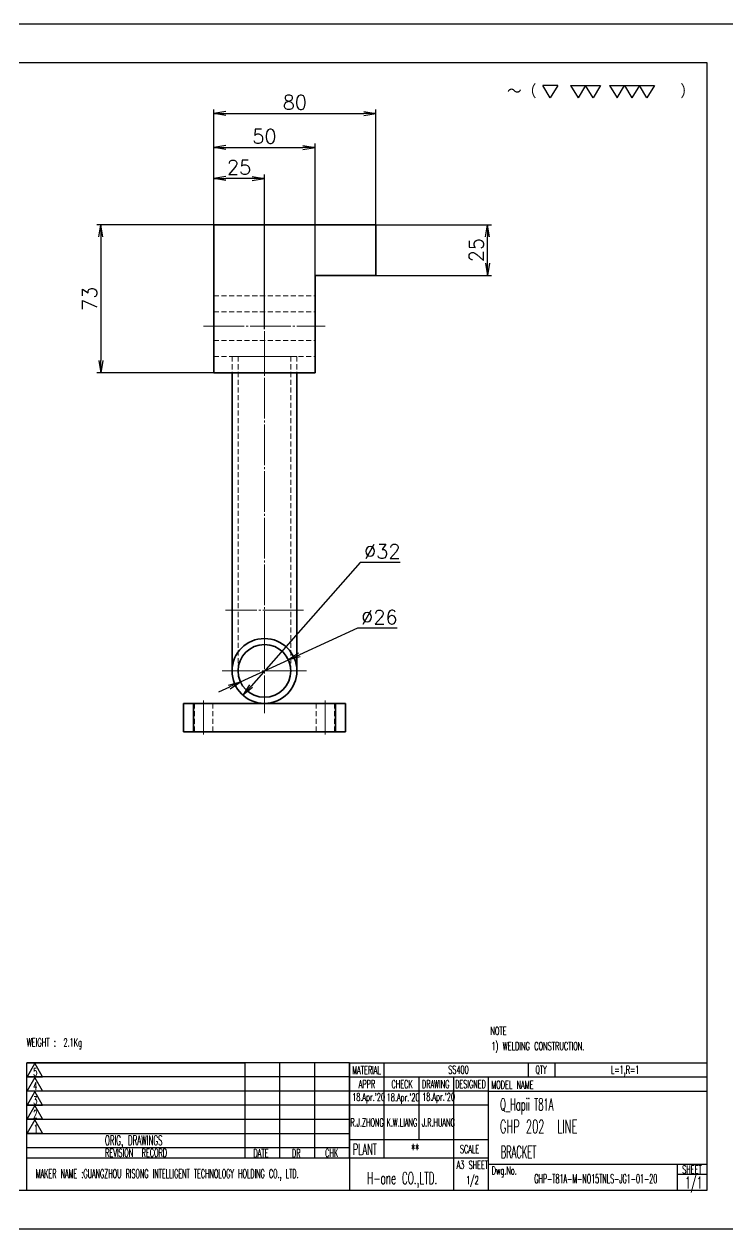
# Model space of a CAD drawing. Header units: millimetres. Extents: x -10155 to 20189, y -25550 to -22580.
# Drawn here: x 13583 to 13930, y -25548 to -24954 of the extents above; entities that cross this region are included whole.
import ezdxf
from ezdxf.enums import TextEntityAlignment as Align

# ---------------------------------------------------------------- set-up
doc = ezdxf.new("R2010")
doc.units = ezdxf.units.MM
doc.linetypes.add('CENTER-HOKUTO', pattern=[23, 20, -1, 1, -1])
doc.linetypes.add('HIDDEN-HOKUTO', pattern=[3.8, 2.5, -1.3])
for name, color, linetype in [('6', 2, 'Continuous'), ('title_frame', 7, 'Continuous'), ('word_dim', 253, 'Continuous')]:
    doc.layers.add(name, color=color, linetype=linetype)
doc.layers.add('AM_7', color=2, linetype='CENTER-HOKUTO', lineweight=30)
doc.layers.add('AM_HID', color=1, linetype='HIDDEN-HOKUTO', lineweight=25)
doc.styles.add('MX_NOTE_STANDARD', font='txt.shx', dxfattribs={"bigfont": 'bigfont.shx'})
doc.styles.get("Standard").update_dxf_attribs({"font": 'romans.shx', "bigfont": 'bigfont.shx'})
doc.dimstyles.new('HKT 1-2', dxfattribs={"dimscale": 2, "dimtxt": 3.5, "dimasz": 3, "dimexe": 1, "dimexo": 0, "dimgap": 1, "dimtad": 3, "dimdsep": 46, "dimtxsty": 'Standard', "dimblk1": 'OPEN', "dimblk2": 'OPEN', "dimsah": 1, "dimcen": 0, "dimclrd": 256, "dimclre": 256, "dimclrt": 3, "dimazin": 2, "dimtfac": 1, "dimtmove": 0, "dimatfit": 3, "dimldrblk": 'OPEN', "dimfxl": 0, "dimtolj": 1, "dimlwd": 25, "dimlwe": 25, "dimarcsym": 0})
doc.dimstyles.new('HKT 1-2$3', dxfattribs={"dimscale": 2, "dimtxt": 3.5, "dimasz": 3, "dimexe": 1, "dimexo": 0, "dimgap": 1, "dimtad": 3, "dimtoh": 1, "dimdsep": 46, "dimtxsty": 'Standard', "dimblk1": 'OPEN', "dimblk2": 'OPEN', "dimsah": 1, "dimcen": 0, "dimclrd": 256, "dimclre": 256, "dimclrt": 3, "dimazin": 2, "dimtfac": 1, "dimtmove": 0, "dimatfit": 3, "dimldrblk": 'OPEN', "dimfxl": 0, "dimtolj": 1, "dimlwd": 25, "dimlwe": 25, "dimarcsym": 0})

# ---------------------------------------------------------------- blocks, each defined once
blk = doc.blocks.new('\\M+18E64\\M+18FE3\\M+182B0\\M+18B4C\\M+18D86\\M+18169\\M+197CE\\M+1816A')
at = {"layer": '6', "color": 3}
for p, q in [((5.64, -0.64), (4.7, 0.92)), ((6.58, 0.92), (4.7, 0.92)), ((6.58, 0.92), (5.64, -0.64)), ((8.19, 0.92), (11.96, 0.92)), ((8.19, 0.92), (9.14, -0.64)), ((10.08, 0.92), (9.14, -0.64)), ((11.02, -0.64), (10.08, 0.92)), ((11.96, 0.92), (11.02, -0.64)), ((13.09, 0.92), (14.98, 0.92)), ((13.09, 0.92), (14.04, -0.64)), ((14.04, -0.64), (14.98, 0.92)), ((14.98, 0.92), (18.74, 0.92)), ((14.98, 0.92), (15.92, -0.64)), ((16.86, 0.92), (15.92, -0.64)), ((17.8, -0.64), (16.86, 0.92)), ((18.74, 0.92), (17.8, -0.64))]:
    blk.add_line(p, q, dxfattribs=at)
at = {"color": 3}
blk.add_text('\\M+18160\\M+18169\\M+18140             \\M+1816A', height=1.68, dxfattribs=at).set_placement((0.19, -0.66))
blk = doc.blocks.new('_Open')
at = {"color": 0, "lineweight": -2}
for p, q in [((-1, 0.167), (0, 0)), ((-1, -0.167), (0, 0)), ((0, 0), (-1, 0))]:
    blk.add_line(p, q, dxfattribs=at)
blk = doc.blocks.new('*D633')
at = {"layer": 'DEFPOINTS', "color": 0, "ltscale": 2}
for p in [(13756.41, -24997.76), (13676.41, -25052.6), (13756.41, -25052.6)]:
    blk.add_point(p, dxfattribs=at)
at = {"layer": 'word_dim', "lineweight": 25, "ltscale": 2}
for p, q in [((13676.41, -25052.6), (13676.41, -24995.76)), ((13682.41, -24997.76), (13750.41, -24997.76)), ((13756.41, -25052.6), (13756.41, -24995.76))]:
    blk.add_line(p, q, dxfattribs=at)
at = {"layer": 'word_dim', "lineweight": 25, "ltscale": 2, "xscale": 6, "yscale": 6, "zscale": 6, "rotation": 180}
blk.add_blockref('_Open', (13676.41, -24997.76), dxfattribs=at)
at = {"layer": 'word_dim', "lineweight": 25, "ltscale": 2, "xscale": 6, "yscale": 6, "zscale": 6}
blk.add_blockref('_Open', (13756.41, -24997.76), dxfattribs=at)
at = {"layer": 'word_dim', "color": 3, "ltscale": 2, "insert": (13716.41, -24992.26), "char_height": 7, "attachment_point": 5}
blk.add_mtext('\\A1;80', dxfattribs=at)
blk = doc.blocks.new('*D634')
at = {"layer": 'DEFPOINTS', "color": 0, "ltscale": 2}
for p in [(13676.41, -25029.79), (13676.41, -25052.6), (13701.41, -25104.1)]:
    blk.add_point(p, dxfattribs=at)
at = {"layer": 'word_dim', "lineweight": 25, "ltscale": 2}
for p, q in [((13676.41, -25052.6), (13676.41, -25027.79)), ((13695.41, -25029.79), (13682.41, -25029.79)), ((13701.41, -25104.1), (13701.41, -25027.79))]:
    blk.add_line(p, q, dxfattribs=at)
at = {"layer": 'word_dim', "lineweight": 25, "ltscale": 2, "xscale": 6, "yscale": 6, "zscale": 6, "rotation": 180}
blk.add_blockref('_Open', (13676.41, -25029.79), dxfattribs=at)
at = {"layer": 'word_dim', "lineweight": 25, "ltscale": 2, "xscale": 6, "yscale": 6, "zscale": 6}
blk.add_blockref('_Open', (13701.41, -25029.79), dxfattribs=at)
at = {"layer": 'word_dim', "color": 3, "ltscale": 2, "insert": (13688.91, -25024.29), "char_height": 7, "attachment_point": 5}
blk.add_mtext('\\A1;25', dxfattribs=at)
blk = doc.blocks.new('*D635')
at = {"layer": 'DEFPOINTS', "color": 0, "ltscale": 2}
for p in [(13726.41, -25014.53), (13676.41, -25052.6), (13726.41, -25077.6)]:
    blk.add_point(p, dxfattribs=at)
at = {"layer": 'word_dim', "lineweight": 25, "ltscale": 2}
for p, q in [((13676.41, -25052.6), (13676.41, -25012.53)), ((13726.41, -25077.6), (13726.41, -25012.53)), ((13682.41, -25014.53), (13720.41, -25014.53))]:
    blk.add_line(p, q, dxfattribs=at)
at = {"layer": 'word_dim', "lineweight": 25, "ltscale": 2, "xscale": 6, "yscale": 6, "zscale": 6, "rotation": 180}
blk.add_blockref('_Open', (13676.41, -25014.53), dxfattribs=at)
at = {"layer": 'word_dim', "lineweight": 25, "ltscale": 2, "xscale": 6, "yscale": 6, "zscale": 6}
blk.add_blockref('_Open', (13726.41, -25014.53), dxfattribs=at)
at = {"layer": 'word_dim', "color": 3, "ltscale": 2, "insert": (13701.41, -25009.03), "char_height": 7, "attachment_point": 5}
blk.add_mtext('\\A1;50', dxfattribs=at)
blk = doc.blocks.new('*D636')
at = {"layer": 'DEFPOINTS', "color": 0, "ltscale": 2}
for p in [(13756.41, -25052.6), (13811.49, -25052.6), (13756.41, -25077.6)]:
    blk.add_point(p, dxfattribs=at)
at = {"layer": 'word_dim', "lineweight": 25, "ltscale": 2}
for p, q in [((13756.41, -25052.6), (13813.49, -25052.6)), ((13811.49, -25071.6), (13811.49, -25058.6)), ((13756.41, -25077.6), (13813.49, -25077.6))]:
    blk.add_line(p, q, dxfattribs=at)
at = {"layer": 'word_dim', "lineweight": 25, "ltscale": 2, "xscale": 6, "yscale": 6, "zscale": 6}
for p, rotation in [((13811.49, -25052.6), 90), ((13811.49, -25077.6), 270)]:
    blk.add_blockref('_Open', p, dxfattribs=dict(at, rotation=rotation))
at = {"layer": 'word_dim', "color": 3, "ltscale": 2, "insert": (13805.99, -25065.1), "char_height": 7, "attachment_point": 5, "rotation": 90}
blk.add_mtext('\\A1;25', dxfattribs=at)
blk = doc.blocks.new('*D637')
at = {"layer": 'DEFPOINTS', "color": 0, "ltscale": 2}
for p in [(13712.02, -25260.61), (13690.81, -25284.58)]:
    blk.add_point(p, dxfattribs=at)
at = {"layer": 'word_dim', "lineweight": 25, "ltscale": 2}
for p, q in [((13748.73, -25219.12), (13694.79, -25280.09)), ((13768.4, -25219.12), (13748.73, -25219.12))]:
    blk.add_line(p, q, dxfattribs=at)
at = {"layer": 'word_dim', "lineweight": 25, "ltscale": 2, "xscale": 6, "yscale": 6, "zscale": 6, "rotation": 228.4950689881126}
blk.add_blockref('_Open', (13690.81, -25284.58), dxfattribs=at)
at = {"layer": 'word_dim', "color": 3, "ltscale": 2, "insert": (13759.56, -25213.62), "char_height": 7, "attachment_point": 5}
blk.add_mtext('\\A1;∅32', dxfattribs=at)
blk = doc.blocks.new('*D638')
at = {"layer": 'DEFPOINTS', "color": 0, "ltscale": 2}
for p in [(13713.23, -25267.19), (13689.59, -25278.01)]:
    blk.add_point(p, dxfattribs=at)
at = {"layer": 'word_dim', "lineweight": 25, "ltscale": 2}
for p, q in [((13747.32, -25251.58), (13718.69, -25264.69)), ((13766.98, -25251.58), (13747.32, -25251.58)), ((13689.59, -25278.01), (13713.23, -25267.19)), ((13684.14, -25280.51), (13678.68, -25283))]:
    blk.add_line(p, q, dxfattribs=at)
at = {"layer": 'word_dim', "lineweight": 25, "ltscale": 2, "xscale": 6, "yscale": 6, "zscale": 6}
for p, rotation in [((13713.23, -25267.19), 204.5975354244582), ((13689.59, -25278.01), 24.5975354244582)]:
    blk.add_blockref('_Open', p, dxfattribs=dict(at, rotation=rotation))
at = {"layer": 'word_dim', "color": 3, "ltscale": 2, "insert": (13758.15, -25246.08), "char_height": 7, "attachment_point": 5}
blk.add_mtext('\\A1;∅26', dxfattribs=at)
blk = doc.blocks.new('*D672')
at = {"layer": 'DEFPOINTS', "color": 0, "ltscale": 2}
for p in [(13676.41, -25052.6), (13620.71, -25125.6), (13676.41, -25125.6)]:
    blk.add_point(p, dxfattribs=at)
at = {"layer": 'word_dim', "lineweight": 25, "ltscale": 2}
for p, q in [((13676.41, -25052.6), (13618.71, -25052.6)), ((13620.71, -25058.6), (13620.71, -25119.6)), ((13676.41, -25125.6), (13618.71, -25125.6))]:
    blk.add_line(p, q, dxfattribs=at)
at = {"layer": 'word_dim', "lineweight": 25, "ltscale": 2, "xscale": 6, "yscale": 6, "zscale": 6}
for p, rotation in [((13620.71, -25052.6), 90), ((13620.71, -25125.6), 270)]:
    blk.add_blockref('_Open', p, dxfattribs=dict(at, rotation=rotation))
at = {"layer": 'word_dim', "color": 3, "ltscale": 2, "insert": (13615.21, -25089.1), "char_height": 7, "attachment_point": 5, "rotation": 90}
blk.add_mtext('\\A1;73', dxfattribs=at)

msp = doc.modelspace()

# ---------------------------------------------------------------- linework, layer by layer
at = {"color": 7, "lineweight": 35}
for p, q in [((13676.412, -25125.597), (13676.412, -25052.597)), ((13676.412, -25052.597), (13756.412, -25052.597)), ((13756.412, -25052.597), (13756.412, -25077.597)), ((13726.412, -25077.597), (13726.412, -25125.597)), ((13756.412, -25077.597), (13726.412, -25077.597)), ((13726.412, -25117.597), (13726.412, -25087.597)), ((13726.412, -25125.597), (13676.412, -25125.597)), ((13685.412, -25125.597), (13685.412, -25242.597)), ((13717.412, -25125.597), (13717.412, -25242.597)), ((13685.412, -25272.597), (13685.412, -25242.597)), ((13717.412, -25272.597), (13717.412, -25242.597)), ((13666.412, -25288.597), (13736.412, -25288.597)), ((13666.412, -25302.597), (13736.412, -25302.597))]:
    msp.add_line(p, q, dxfattribs=at)
at = {"color": 7, "lineweight": 35, "ltscale": 0.125}
for p, q in [((13666.412, -25288.597), (13661.412, -25288.597)), ((13736.412, -25288.597), (13741.412, -25288.597)), ((13666.412, -25302.597), (13661.412, -25302.597)), ((13736.412, -25302.597), (13741.412, -25302.597))]:
    msp.add_line(p, q, dxfattribs=at)
at = {"color": 7, "lineweight": 35, "ltscale": 0.35}
for p, q in [((13661.412, -25302.597), (13661.412, -25288.597)), ((13666.412, -25302.597), (13666.412, -25288.597)), ((13736.412, -25288.597), (13736.412, -25302.597)), ((13741.412, -25288.597), (13741.412, -25302.597))]:
    msp.add_line(p, q, dxfattribs=at)
at = {"linetype": 'Continuous'}
msp.add_line((13811.987, -25479.754), (13919.787, -25479.754), dxfattribs=at)
at = {"color": 7, "lineweight": 35}
for radius in [16, 13]:
    msp.add_circle((13701.412, -25272.597), radius, dxfattribs=at)
at = {"layer": 'AM_7', "lineweight": 13}
for p, q in [((13671.412, -25102.597), (13731.412, -25102.597)), ((13701.412, -25105.097), (13701.412, -25255.098)), ((13720.612, -25242.597), (13682.212, -25242.597)), ((13701.412, -25251.797), (13701.412, -25293.397)), ((13722.212, -25272.597), (13680.612, -25272.597)), ((13671.412, -25287.197), (13671.412, -25303.998)), ((13731.412, -25287.197), (13731.412, -25303.998))]:
    msp.add_line(p, q, dxfattribs=at)
at = {"layer": 'AM_HID', "color": 1, "lineweight": 13}
for p, q in [((13676.412, -25117.597), (13676.412, -25087.597)), ((13676.412, -25087.597), (13726.412, -25087.597)), ((13676.412, -25095.597), (13726.412, -25095.597)), ((13676.412, -25109.597), (13726.412, -25109.597)), ((13676.412, -25117.597), (13726.412, -25117.597)), ((13685.412, -25117.597), (13717.412, -25117.597)), ((13685.412, -25117.597), (13685.412, -25125.597)), ((13688.412, -25117.597), (13688.412, -25242.597)), ((13714.412, -25117.597), (13714.412, -25242.597)), ((13717.412, -25117.597), (13717.412, -25125.597)), ((13688.412, -25272.597), (13688.412, -25242.597)), ((13714.412, -25272.597), (13714.412, -25242.597)), ((13666.412, -25288.597), (13666.412, -25302.597)), ((13666.912, -25288.597), (13666.912, -25302.597)), ((13666.912, -25288.597), (13666.912, -25302.597)), ((13675.912, -25288.597), (13675.912, -25302.597)), ((13675.912, -25288.597), (13675.912, -25302.597)), ((13726.912, -25288.597), (13726.912, -25302.597)), ((13726.912, -25288.597), (13726.912, -25302.597)), ((13735.912, -25288.597), (13735.912, -25302.597)), ((13735.912, -25288.597), (13735.912, -25302.597)), ((13736.412, -25302.597), (13736.412, -25288.597))]:
    msp.add_line(p, q, dxfattribs=at)
at = {"layer": 'title_frame'}
for p, q in [((13584.137, -25528.754), (13584.137, -25465.754)), ((13584.137, -25465.754), (13691.937, -25465.754)), ((13743.387, -25465.754), (13584.137, -25465.754)), ((13588.097, -25466.001), (13584.338, -25472.646)), ((13591.856, -25472.646), (13588.097, -25466.001)), ((13691.937, -25512.754), (13691.937, -25465.754)), ((13709.087, -25512.754), (13709.087, -25465.754)), ((13709.087, -25512.754), (13709.087, -25465.754)), ((13726.237, -25512.754), (13726.237, -25465.754)), ((13726.237, -25512.754), (13726.237, -25465.754)), ((13743.387, -25465.754), (13743.387, -25472.754)), ((13743.387, -25512.754), (13743.387, -25465.754)), ((13743.387, -25465.754), (13743.387, -25528.754)), ((13743.387, -25465.754), (13743.387, -25528.754)), ((13743.387, -25465.754), (13919.787, -25465.754)), ((13760.537, -25512.754), (13760.537, -25465.754)), ((13831.587, -25465.754), (13831.587, -25472.754)), ((13844.732, -25465.754), (13844.732, -25472.754)), ((13691.937, -25472.754), (13584.137, -25472.754)), ((13743.387, -25472.754), (13584.137, -25472.754)), ((13584.338, -25472.646), (13591.856, -25472.646)), ((13588.097, -25472.956), (13584.338, -25479.6)), ((13591.856, -25479.6), (13588.097, -25472.956)), ((13743.387, -25472.754), (13919.787, -25472.754)), ((13777.687, -25503.561), (13777.687, -25472.754)), ((13794.837, -25528.754), (13794.837, -25472.754)), ((13811.987, -25528.754), (13811.987, -25472.754)), ((13691.937, -25479.754), (13584.137, -25479.754)), ((13743.387, -25479.754), (13584.137, -25479.754)), ((13584.338, -25479.6), (13591.856, -25479.6)), ((13588.097, -25480.015), (13584.338, -25486.659)), ((13591.856, -25486.659), (13588.097, -25480.015)), ((13811.987, -25479.754), (13743.387, -25479.754)), ((13691.937, -25486.754), (13584.137, -25486.754)), ((13743.387, -25486.754), (13584.137, -25486.754)), ((13584.338, -25486.659), (13591.856, -25486.659)), ((13588.097, -25486.841), (13584.338, -25493.485)), ((13591.856, -25493.485), (13588.097, -25486.841)), ((13811.987, -25486.754), (13743.387, -25486.754)), ((13691.937, -25493.754), (13584.137, -25493.754)), ((13743.387, -25493.754), (13584.137, -25493.754)), ((13584.338, -25493.485), (13591.856, -25493.485)), ((13588.097, -25493.9), (13584.338, -25500.545)), ((13591.856, -25500.545), (13588.097, -25493.9)), ((13691.937, -25500.754), (13584.137, -25500.754)), ((13743.387, -25500.754), (13584.137, -25500.754)), ((13584.338, -25500.545), (13591.856, -25500.545)), ((13743.387, -25503.561), (13811.987, -25503.561)), ((13691.937, -25507.754), (13584.137, -25507.754)), ((13743.387, -25507.754), (13584.137, -25507.754)), ((13743.387, -25512.754), (13584.137, -25512.754)), ((13811.987, -25512.754), (13743.387, -25512.754)), ((13811.987, -25515.754), (13919.787, -25515.754)), ((13905.087, -25515.754), (13905.087, -25528.754)), ((13905.087, -25520.754), (13919.787, -25520.754)), ((13919.787, -25528.754), (13537.787, -25528.754)), ((13919.787, -25528.754), (13811.987, -25528.754))]:
    msp.add_line(p, q, dxfattribs=at)
at = {"layer": 'title_frame', "color": 4}
msp.add_lwpolyline([(13940.437, -24953.679), (13100.437, -24953.679), (13100.437, -25547.679), (13940.437, -25547.679)], close=True, dxfattribs=at)
at = {"layer": 'title_frame'}
msp.add_lwpolyline([(13121.087, -24972.604), (13919.787, -24972.604), (13919.787, -25528.754), (13121.087, -25528.754)], close=True, dxfattribs=at)

# ---------------------------------------------------------------- block references
at = {"layer": 'title_frame', "xscale": 3.919999999998254, "yscale": 3.920000000000073, "zscale": 3.92}
msp.add_blockref('\\M+18E64\\M+18FE3\\M+182B0\\M+18B4C\\M+18D86\\M+18169\\M+197CE\\M+1816A', (13820.37, -24987.534), dxfattribs=at)

# ---------------------------------------------------------------- texts
at = {"linetype": 'Continuous', "char_height": 6, "width": 101.8, "attachment_point": 4}
for s, insert in [('{\\W0.5;\\C3;Q_Hapii T81A}', (13817.746, -25487.33)), ('{\\W0.5;\\C3;BRACKET}', (13817.987, -25509.754))]:
    msp.add_mtext(s, dxfattribs=dict(at, insert=insert))
at = {"layer": 'title_frame', "color": 3, "style": 'MX_NOTE_STANDARD'}
for s, height, width, p in [('NOTE', 3.92, 0.545, (13812.879, -25452.036)), ('WEIGHT : ', 4, 0.5341, (13584.186, -25457.702)), ('2.1Kg', 4, 0.5341, (13602.228, -25457.762)), ('1) WELDING CONSTRUCTION.', 3.92, 0.545, (13813.417, -25459.525)), ('5', 3.836, 0.5341, (13587.308, -25472.194)), ('MATERIAL', 3.9456, 0.5341, (13744.731, -25471.329)), ('SS400', 3.9456, 0.5341, (13792.134, -25471.158)), ('QTY', 3.9456, 0.5341, (13835.133, -25471.158)), ('L=1,R=1', 3.9456, 0.5341, (13872.389, -25471.158)), ('4', 3.836, 0.5341, (13587.308, -25479.149)), ('APPR', 3.9456, 0.5341, (13747.923, -25478.272)), ('CHECK', 3.9456, 0.5341, (13764.114, -25478.272)), ('DRAWING', 3.9456, 0.5341, (13779.153, -25478.272)), ('DESIGNED', 3.9456, 0.5341, (13795.536, -25478.272)), ('MODEL NAME', 3.9456, 0.5341, (13813.393, -25478.572)), ('3', 3.836, 0.5341, (13587.308, -25486.208)), ("18.Apr.'20", 3.8, 0.5341, (13744.681, -25484.603)), ("18.Apr.'20", 3.8, 0.5341, (13761.738, -25484.69)), ("18.Apr.'20", 3.8, 0.5341, (13779.203, -25484.471)), ('2', 3.836, 0.5341, (13587.308, -25493.034)), ('GHP 202  LINE', 6.6, 0.5341, (13817.669, -25500.468)), ('1', 3.836, 0.5341, (13587.7, -25500.094)), ('ORIG, DRAWINGS', 4.8224, 0.5341, (13622.685, -25506.431)), ('PLANT', 5.48, 0.5341, (13745.059, -25511.216)), ('**', 5.48, 0.5341, (13773.773, -25511.216)), ('REVISION  RECORD', 3.9456, 0.5341, (13622.785, -25512.107)), ('DATE', 3.9456, 0.5341, (13696.012, -25512.27)), ('DR', 3.9456, 0.5341, (13715, -25512.291)), ('CHK', 3.9456, 0.5341, (13731.353, -25512.224)), ('SCALE', 3.9456, 0.5341, (13797.888, -25510.317)), ('A3 SHEET', 3.9456, 0.5341, (13796.246, -25518.108)), ('Dwg.No.', 3.9456, 0.5341, (13813.565, -25520.799)), ('SHEET', 3.9456, 0.5341, (13907.567, -25520.331)), ('MAKER NAME :GUANGZHOU RISONG INTELLIGENT TECHNOLOGY HOLDING CO., LTD.', 4.32, 0.5341, (13588.585, -25522.622)), ('H-one CO.,LTD.', 6, 0.5341, (13752.099, -25525.656)), ('1/2', 3.9456, 0.5341, (13800.95, -25525.617)), ('GHP-T81A-M-NO15TNLS-JG1-01-20', 4.48, 0.441, (13834.571, -25525.181)), ('1/1', 6, 0.5341, (13909.001, -25527.803))]:
    msp.add_text(s, height=height, dxfattribs=dict(at, width=width)).set_placement(p)
at = {"layer": 'title_frame', "color": 3, "style": 'MX_NOTE_STANDARD', "width": 0.5341}
for s, p in [('R.J.ZHONG', (13752.051, -25498.342)), ('K.W.LIANG', (13769.241, -25498.384)), (' J.R.HUANG', (13786.2, -25498.378))]:
    msp.add_text(s, height=3.9456, dxfattribs=at).set_placement(p, align=Align.BOTTOM_CENTER)

# ---------------------------------------------------------------- dimensions: what is measured, and where the dimension line sits
at = {"layer": 'word_dim', "ltscale": 2}
for base, p1, p2, picture, middle in [((13756.412, -24997.764), (13676.412, -25052.597), (13756.412, -25052.597), '*D633', (13716.412, -24992.264)), ((13726.412, -25014.526), (13676.412, -25052.597), (13726.412, -25077.597), '*D635', (13701.412, -25009.026)), ((13676.412, -25029.786), (13701.412, -25104.097), (13676.412, -25052.597), '*D634', (13688.912, -25024.286))]:
    dim = msp.add_linear_dim(base=base, p1=p1, p2=p2, dimstyle='HKT 1-2', dxfattribs=at)
    dim.commit()
    dim.dimension.update_dxf_attribs({"geometry": picture, "text_midpoint": middle})
for base, p1, p2, picture, middle in [((13620.714, -25125.597), (13676.412, -25052.597), (13676.412, -25125.597), '*D672', (13615.214, -25089.097)), ((13811.489, -25052.597), (13756.412, -25077.597), (13756.412, -25052.597), '*D636', (13805.989, -25065.097))]:
    dim = msp.add_linear_dim(base=base, p1=p1, p2=p2, angle=90, dimstyle='HKT 1-2', dxfattribs=at)
    dim.commit()
    dim.dimension.update_dxf_attribs({"geometry": picture, "text_midpoint": middle})
dim = msp.add_diameter_dim_2p(p1=(13712.015, -25260.615), p2=(13690.809, -25284.58), dimstyle='HKT 1-2$3', override={"dimtmove": 1}, dxfattribs=at)
dim.commit()
dim.dimension.update_dxf_attribs({"geometry": '*D637', "text_midpoint": (13748.729, -25219.125), "dimtype": 163})
dim = msp.add_diameter_dim_2p(p1=(13689.592, -25278.008), p2=(13713.233, -25267.186), dimstyle='HKT 1-2$3', dxfattribs=at)
dim.commit()
dim.dimension.update_dxf_attribs({"geometry": '*D638', "text_midpoint": (13758.15, -25251.583), "dimtype": 163})

doc.saveas('drawing.dxf')
